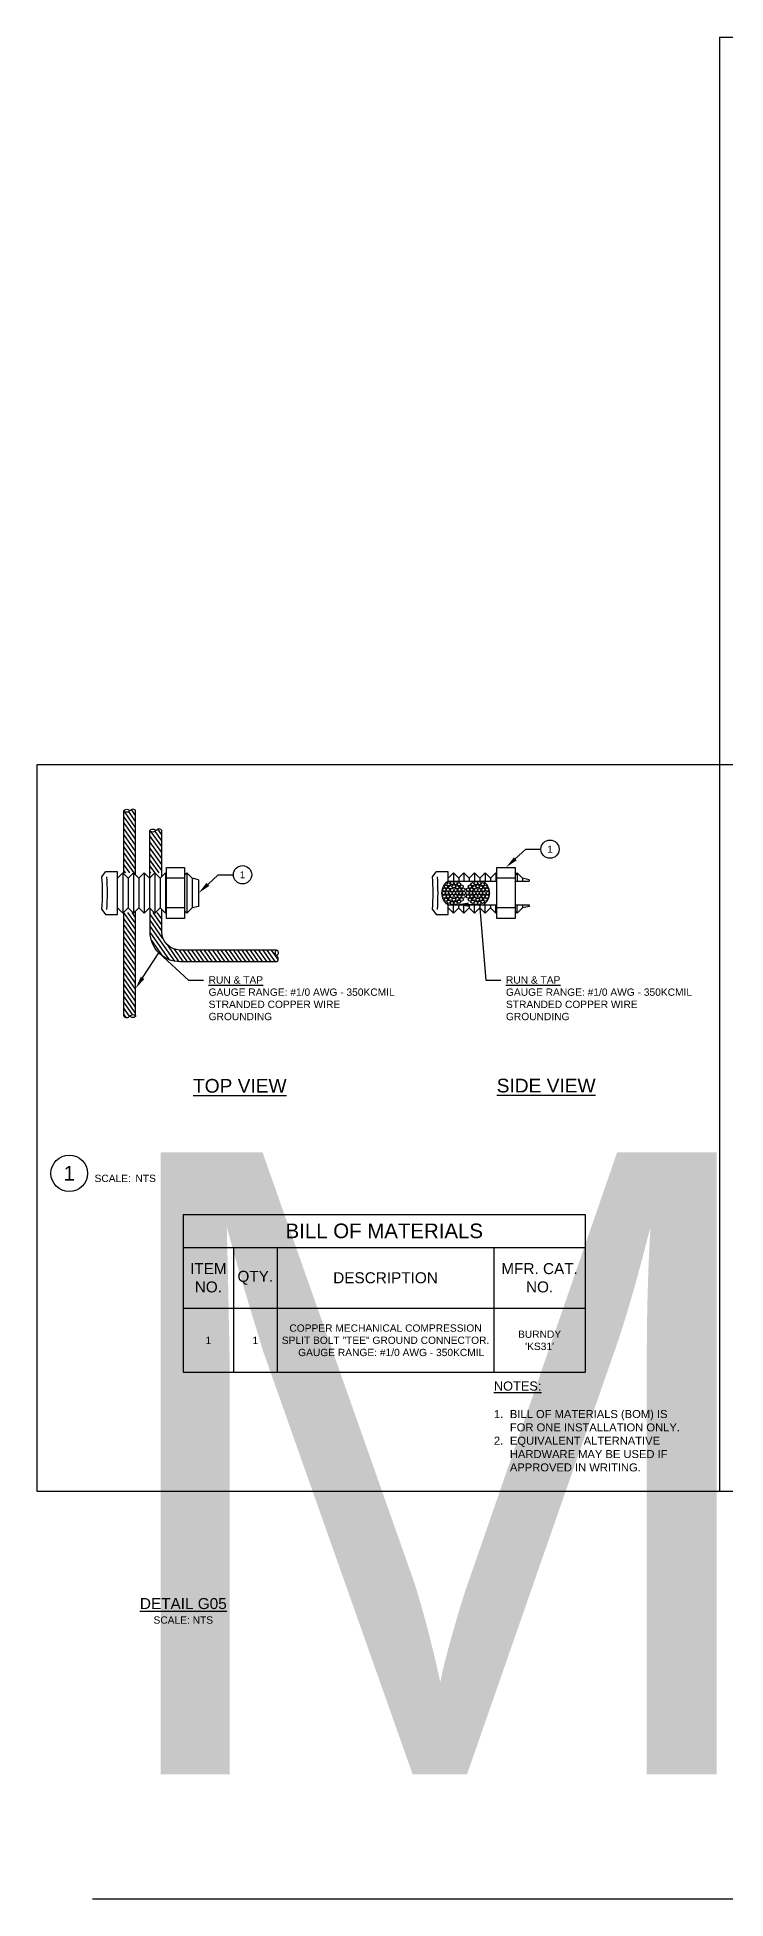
# Model space of a CAD drawing. Header units: feet. Extents: x -17 to 453, y -41 to 31.
# Drawn here: x 0.31 to 9.73, y 5.01 to 30.46 of the extents above; entities that cross this region are included whole.
import ezdxf
from ezdxf import colors
from ezdxf.entities.mleader import LeaderData, LeaderLine
from ezdxf.enums import TextEntityAlignment as Align
from ezdxf.math import Vec2, Vec3

# ---------------------------------------------------------------- set-up
doc = ezdxf.new("R2018")
doc.units = ezdxf.units.FT
doc.header["$MEASUREMENT"] = 0
doc.layers.add('E-DETL', color=1, linetype='Continuous')
doc.layers.add('G-ANNO-TEXT', color=1, linetype='Continuous')
doc.styles.add('NEI-A', font='arial.ttf')
doc.styles.get("Standard").update_dxf_attribs({"font": 'arial.ttf'})
pattern_1 = [(125, (-30.75412, -3.274304), (-0.03839775, -0.026886395), [])]
pattern_2 = [(125, (-30.75412, -3.524015), (-0.03839775, -0.026886395), [])]

# ---------------------------------------------------------------- blocks, each defined once
blk = doc.blocks.new('DETAIL_TITLE')
blk.add_circle((0.592, -0.513), 0.25)
at = {"style": 'NEI-A', "flags": 8}
blk.add_attdef('#', text='', height=0.2, dxfattribs=at).set_placement((0.592, -0.511), align=Align.MIDDLE_CENTER)
at = {"lineweight": 30, "style": '', "flags": 104}
blk.add_attdef('DETAIL_TITLE', text='', height=0.2, dxfattribs=at).set_placement((0.91, -0.525), align=Align.BOTTOM_LEFT)
at = {"style": 'NEI-A'}
for tag, p in [('SCALE:', (0.939, -0.738)), ('1"_=_', (1.547, -0.738))]:
    blk.add_attdef(tag, text='', height=0.1, dxfattribs=at).set_placement(p, align=Align.BOTTOM_LEFT)
blk = doc.blocks.new('*T66')
at = {"layer": 'G-ANNO-TEXT', "color": 0, "linetype": 'ByBlock', "lineweight": -2, "transparency": 16777216}
for p, q in [((0, 0), (5.5, 0)), ((0, 0), (0, -2.157)), ((5.5, 0), (5.5, -2.157)), ((0, -0.45), (5.5, -0.45)), ((0.686, -0.45), (0.686, -2.157)), ((1.284, -0.45), (1.284, -2.157)), ((4.25, -0.45), (4.25, -2.157)), ((0, -1.282), (5.5, -1.282)), ((0, -2.157), (5.5, -2.157))]:
    blk.add_line(p, q, dxfattribs=at)
at = {"layer": 'G-ANNO-TEXT', "color": 0, "transparency": 16777216, "attachment_point": 5, "style": 'NEI-A'}
for s, insert, char_height, width in [('BILL OF MATERIALS', (2.75, -0.225), 0.2, 5.38), ('ITEM\\PNO.', (0.343, -0.866), 0.15, 0.56612), ('MFR. CAT. NO.', (4.875, -0.866), 0.15, 1.13), ('QTY.', (0.985, -0.866), 0.15, 0.47791), ('DESCRIPTION', (2.767, -0.866), 0.15, 2.84597), ('\\A1;COPPER MECHANICAL COMPRESSION SPLIT BOLT "TEE" GROUND CONNECTOR.     GAUGE RANGE: #1/0 AWG - 350KCMIL', (2.767, -1.72), 0.1, 2.84597), ('1', (0.343, -1.72), 0.1, 0.56612), ('1', (0.985, -1.72), 0.1, 0.47791), ("BURNDY  \\P'KS31'", (4.875, -1.72), 0.1, 1.13)]:
    blk.add_mtext(s, dxfattribs=dict(at, insert=insert, char_height=char_height, width=width))
blk = doc.blocks.new('_TagCircle')
at = {"color": 0, "linetype": 'ByBlock', "lineweight": -2, "transparency": 16777216}
blk.add_circle((0, 0), 0.125, dxfattribs=at)
at = {"color": 0, "transparency": 16777216, "style": 'NEI-A'}
blk.add_attdef('TAGNUMBER', text='', height=0.09375, dxfattribs=at).set_placement((0, -0.046875), align=Align.CENTER)

msp = doc.modelspace()

# ---------------------------------------------------------------- hatches: boundary and pattern name
at = {"layer": 'E-DETL', "linetype": 'Continuous'}
h = msp.add_hatch(dxfattribs=at)
h.set_pattern_fill('ANSI31', color=3, scale=0.375, angle=80)
h.set_pattern_definition(pattern_1)
edge = h.paths.add_edge_path()
edge.add_spline(control_points=[(1.49646, 19.88488), (1.497, 19.875), (1.54231, 19.85535), (1.56503, 19.87524), (1.57646, 19.88524)], knot_values=[0.17888544, 0.17888544, 0.17888544, 0.17888544, 0.20097756, 0.22333824, 0.22333824, 0.22333824, 0.22333824], degree=3, periodic=0)
edge.add_spline(control_points=[(1.57646, 19.88524), (1.58789, 19.89524), (1.61075, 19.91524), (1.65646, 19.89524), (1.65646, 19.88524)], knot_values=[0.13416408, 0.13416408, 0.13416408, 0.13416408, 0.15652476, 0.17888544, 0.17888544, 0.17888544, 0.17888544], degree=3, periodic=0)
edge.add_line((1.65646, 19.88524), (1.65646, 19.03487))
edge.add_line((1.65646, 19.03487), (1.49646, 19.03487))
edge.add_line((1.49646, 19.03487), (1.49646, 19.88488))
h = msp.add_hatch(dxfattribs=at)
h.set_pattern_fill('ANSI31', color=3, scale=0.375, angle=80)
h.set_pattern_definition(pattern_1)
edge = h.paths.add_edge_path()
edge.add_line((1.85303, 19.03487), (2.01303, 19.03487))
edge.add_line((2.01303, 19.03487), (2.01303, 19.61477))
edge.add_spline(control_points=[(2.01303, 19.61477), (2.01303, 19.62477), (1.96731, 19.64477), (1.94445, 19.62477), (1.93302, 19.61477)], knot_values=[0.13416408, 0.13416408, 0.13416408, 0.13416408, 0.15652476, 0.17888544, 0.17888544, 0.17888544, 0.17888544], degree=3, periodic=0)
edge.add_spline(control_points=[(1.93302, 19.61477), (1.92159, 19.60477), (1.89887, 19.58489), (1.85357, 19.60453), (1.85303, 19.61441)], knot_values=[0.17888544, 0.17888544, 0.17888544, 0.17888544, 0.20124612, 0.22333824, 0.22333824, 0.22333824, 0.22333824], degree=3, periodic=0)
edge.add_line((1.85303, 19.612), (1.85303, 19.03487))
h = msp.add_hatch(dxfattribs=at)
h.set_pattern_fill('ANSI31', color=3, scale=0.375, angle=80)
h.set_pattern_definition(pattern_2)
edge = h.paths.add_edge_path()
edge.add_spline(control_points=[(1.49646, 17.07917), (1.49646, 17.06917), (1.54218, 17.04917), (1.56504, 17.06917), (1.57647, 17.07917)], knot_values=[0.13416408, 0.13416408, 0.13416408, 0.13416408, 0.15652476, 0.17888544, 0.17888544, 0.17888544, 0.17888544], degree=3, periodic=0)
edge.add_spline(control_points=[(1.57647, 17.07917), (1.5879, 17.08917), (1.61062, 17.10905), (1.65592, 17.08941), (1.65646, 17.07953)], knot_values=[0.17888544, 0.17888544, 0.17888544, 0.17888544, 0.20124612, 0.22333824, 0.22333824, 0.22333824, 0.22333824], degree=3, periodic=0)
edge.add_line((1.65646, 17.08195), (1.65646, 18.49635))
edge.add_line((1.65646, 18.49635), (1.49646, 18.49635))
edge.add_line((1.49646, 18.49635), (1.49646, 17.07917))
h = msp.add_hatch(dxfattribs=at)
h.set_pattern_fill('ANSI31', color=3, scale=0.375, angle=80)
h.set_pattern_definition(pattern_2)
edge = h.paths.add_edge_path()
edge.add_line((1.8548, 18.23207), (1.8548, 18.49635))
edge.add_line((1.8548, 18.49635), (2.01303, 18.49635))
edge.add_line((2.01303, 18.49635), (2.01303, 18.23207))
edge.add_arc((2.26303, 18.23207), 0.25, 540, 630)
edge.add_line((2.26303, 17.98207), (3.58513, 17.98207))
edge.add_line((3.58513, 17.98207), (3.58513, 17.98185))
edge.add_spline(control_points=[(3.58513, 17.98185), (3.57575, 17.97939), (3.55749, 17.93569), (3.5769, 17.91351), (3.5869, 17.90208)], knot_values=[0.17888544, 0.17888544, 0.17888544, 0.17888544, 0.19992184, 0.22228252, 0.22228252, 0.22228252, 0.22228252], degree=3, periodic=0)
edge.add_spline(control_points=[(3.5869, 17.90208), (3.5969, 17.89065), (3.6169, 17.86779), (3.5969, 17.82207), (3.5869, 17.82207)], knot_values=[0.13416408, 0.13416408, 0.13416408, 0.13416408, 0.15652476, 0.17888544, 0.17888544, 0.17888544, 0.17888544], degree=3, periodic=0)
edge.add_line((3.5869, 17.82207), (2.2648, 17.82207))
edge.add_arc((2.2648, 18.23207), 0.41, 180, 270, ccw=False)

# ---------------------------------------------------------------- linework, layer by layer
at = {"layer": 'Defpoints'}
msp.add_line((9.64337, 30.45974), (9.64337, 10.57905), dxfattribs=at)
for points in [[(9.64337, 30.45974), (18.97697, 30.45974)], [(37.64417, 10.57905), (0.30977, 10.57905), (0.30977, 20.51939)], [(0.30977, 20.51939), (37.64417, 20.51939)]]:
    msp.add_lwpolyline(points, dxfattribs=at)
at = {"layer": 'E-DETL', "color": 4, "linetype": 'Continuous'}
for p, q in [((1.40783, 18.46916), (1.40766, 19.05282)), ((1.48061, 19.03634), (1.48061, 18.48564)), ((1.55357, 18.96338), (1.55357, 18.5586)), ((1.62645, 19.03627), (1.62645, 18.48572)), ((1.69942, 18.9633), (1.69942, 18.55868)), ((1.7723, 19.03619), (1.7723, 18.4858)), ((1.84526, 18.96323), (1.84526, 18.55876)), ((1.91815, 19.03611), (1.91815, 18.48587)), ((1.99103, 18.9633), (1.99103, 18.55892)), ((2.06399, 19.03603), (2.06399, 18.48595)), ((2.32706, 18.96342), (2.07706, 18.96342)), ((2.35569, 19.03588), (2.35569, 18.48564)), ((2.51829, 18.94341), (2.42865, 18.96338)), ((2.42865, 18.96292), (2.42865, 18.5586)), ((2.51829, 18.57857), (2.42865, 18.5586)), ((2.32706, 18.55856), (2.07706, 18.55856))]:
    msp.add_line(p, q, dxfattribs=at)
at = {"layer": 'E-DETL', "color": 3, "linetype": 'Continuous'}
for p, q in [((5.93067, 18.92344), (5.93068, 19.05282)), ((5.93067, 18.92344), (6.60008, 18.92344)), ((6.00363, 19.03634), (6.00363, 18.92344)), ((6.07659, 18.96338), (6.07659, 18.92344)), ((6.14947, 19.03627), (6.14947, 18.92337)), ((6.22244, 18.9633), (6.22244, 18.92337)), ((6.29532, 19.03619), (6.29532, 18.92329)), ((6.36828, 18.96323), (6.36828, 18.92329)), ((6.44117, 19.03611), (6.44117, 18.92321)), ((6.51405, 18.9633), (6.51405, 18.92337)), ((6.58702, 19.03603), (6.58702, 18.92313)), ((6.85008, 18.96342), (6.60008, 18.96342)), ((6.85008, 18.92344), (7.04131, 18.92344)), ((6.87871, 19.03588), (6.87871, 18.92298)), ((7.04131, 18.94341), (6.95167, 18.96338)), ((6.95167, 18.96292), (6.95167, 18.92298)), ((5.93086, 18.46916), (5.93067, 18.59854)), ((5.93067, 18.59854), (6.60008, 18.59854)), ((6.00363, 18.48564), (6.00363, 18.59854)), ((6.07651, 18.59862), (6.07651, 18.55868)), ((6.14947, 18.48572), (6.14947, 18.59862)), ((6.22244, 18.59862), (6.22244, 18.55868)), ((6.29532, 18.4858), (6.29532, 18.5987)), ((6.36828, 18.5987), (6.36828, 18.55876)), ((6.44117, 18.48587), (6.44117, 18.59878)), ((6.51413, 18.59878), (6.51413, 18.55884)), ((6.58702, 18.48595), (6.58702, 18.59885)), ((6.85008, 18.59854), (7.04131, 18.59854)), ((6.87871, 18.48564), (6.87871, 18.59854)), ((6.95167, 18.59854), (6.95167, 18.5586)), ((7.04131, 18.57857), (6.95167, 18.5586)), ((6.85008, 18.55856), (6.60008, 18.55856))]:
    msp.add_line(p, q, dxfattribs=at)
for points in [[(1.49646, 19.02049), (1.49646, 19.88524)], [(1.65646, 19.00626), (1.65646, 19.88524)], [(1.85303, 18.97099), (1.85303, 19.61477)], [(2.01303, 18.98507), (2.01303, 19.61477)], [(5.71805, 18.98393), (5.76745, 19.05282)], [(5.93068, 19.05282), (5.76745, 19.05282)], [(6.07659, 18.96338), (6.00363, 19.03634), (5.93067, 18.96338)], [(6.22244, 18.9633), (6.14947, 19.03627), (6.07651, 18.9633)], [(6.36828, 18.96323), (6.29532, 19.03619), (6.22236, 18.96323)], [(6.51405, 18.9633), (6.44117, 19.03611), (6.36821, 18.96315)], [(6.60008, 19.02297), (6.58702, 19.03603), (6.51405, 18.96307)], [(6.80626, 18.96342), (6.80575, 18.96292)], [(6.95167, 18.96292), (6.87871, 19.03588), (6.85008, 19.00725)], [(7.04131, 18.94341), (7.04131, 18.92344)], [(7.04131, 18.59854), (7.04131, 18.57857)], [(1.49646, 17.07917), (1.49646, 18.5015)], [(1.65646, 17.07917), (1.65646, 18.51573)], [(5.71805, 18.53806), (5.76745, 18.46916)], [(5.76745, 18.46916), (5.93086, 18.46916)], [(6.07659, 18.5586), (6.00363, 18.48564), (5.93067, 18.5586)], [(6.22244, 18.55868), (6.14947, 18.48572), (6.07651, 18.55868)], [(6.36828, 18.55876), (6.29532, 18.4858), (6.22236, 18.55876)], [(6.51413, 18.55884), (6.44117, 18.48587), (6.36821, 18.55884)], [(6.60008, 18.49902), (6.58702, 18.48595), (6.51405, 18.55892)], [(6.65998, 18.55892), (6.65963, 18.55856)], [(6.80579, 18.55856), (6.80575, 18.5586)], [(6.95167, 18.5586), (6.87871, 18.48564), (6.85008, 18.51427)]]:
    msp.add_lwpolyline(points, dxfattribs=at)
at = {"layer": 'E-DETL', "color": 4, "linetype": 'Continuous'}
msp.add_lwpolyline([(2.32706, 18.41099), (2.07706, 18.41099), (2.07706, 19.11099), (2.32706, 19.11099)], close=True, dxfattribs=at)
at = {"layer": 'E-DETL', "color": 3, "linetype": 'Continuous'}
msp.add_lwpolyline([(6.85008, 18.41099), (6.60008, 18.41099), (6.60008, 19.11099), (6.85008, 19.11099)], close=True, dxfattribs=at)
at = {"layer": 'E-DETL', "color": 4, "linetype": 'Continuous'}
for points in [[(1.19503, 18.98393), (1.24443, 19.05282)], [(1.40766, 19.05282), (1.24443, 19.05282)], [(1.55357, 18.96338), (1.48061, 19.03634), (1.40764, 18.96338)], [(1.69942, 18.9633), (1.62645, 19.03627), (1.55349, 18.9633)], [(1.84526, 18.96323), (1.7723, 19.03619), (1.69934, 18.96323)], [(1.99103, 18.9633), (1.91815, 19.03611), (1.84518, 18.96315)], [(2.07706, 19.02297), (2.06399, 19.03603), (1.99103, 18.96307)], [(2.28323, 18.96342), (2.28273, 18.96292)], [(2.42865, 18.96292), (2.35569, 19.03588), (2.32706, 19.00725)], [(2.51829, 18.94341), (2.51829, 18.57857)], [(1.19503, 18.53806), (1.24443, 18.46916)], [(1.24443, 18.46916), (1.40783, 18.46916)], [(1.55357, 18.5586), (1.48061, 18.48564), (1.40764, 18.5586)], [(1.69942, 18.55868), (1.62645, 18.48572), (1.55349, 18.55868)], [(1.84526, 18.55876), (1.7723, 18.4858), (1.69934, 18.55876)], [(1.99111, 18.55884), (1.91815, 18.48587), (1.84518, 18.55884)], [(2.07706, 18.49902), (2.06399, 18.48595), (1.99103, 18.55892)], [(2.13696, 18.55892), (2.1366, 18.55856)], [(2.28277, 18.55856), (2.28273, 18.5586)], [(2.42865, 18.5586), (2.35569, 18.48564), (2.32706, 18.51427)]]:
    msp.add_lwpolyline(points, dxfattribs=at)
for points in [[(1.19503, 18.53806, 0.0392365), (1.19503, 18.98393, 0.0392365)], [(1.26252, 18.53806, 0.0392365), (1.26252, 18.98393, 0.0392365)]]:
    msp.add_lwpolyline(points, format="xyb", dxfattribs=at)
at = {"layer": 'E-DETL', "color": 3, "linetype": 'Continuous'}
for points in [[(5.71805, 18.53806, 0.0392365), (5.71805, 18.98393, 0.0392365)], [(5.78554, 18.53806, 0.0392365), (5.78554, 18.98393, 0.0392365)], [(5.93067, 18.59854, -0.50745605), (5.93067, 18.92344)], [(6.41559, 18.59854, 0.50745605), (6.41559, 18.92344)], [(3.5869, 17.82207), (2.2648, 17.82207, -0.41421356), (1.8548, 18.23207), (1.8548, 18.54922)], [(3.58513, 17.98207), (2.26303, 17.98207, -0.41421356), (2.01303, 18.23207), (2.01303, 18.53692)]]:
    msp.add_lwpolyline(points, format="xyb", dxfattribs=at)
at = {"layer": 'E-DETL', "color": 4, "linetype": 'Continuous'}
for centre in [(5.88095, 18.80814), (5.90498, 18.84977), (5.94166, 18.88053), (5.96467, 18.84069), (5.98664, 18.89692), (6.01068, 18.85302), (6.03471, 18.89692), (6.05669, 18.84069), (6.0797, 18.88053), (6.11637, 18.84977), (6.14041, 18.80814), (6.20585, 18.80814), (6.22988, 18.84977), (6.26656, 18.88053), (6.28957, 18.84069), (6.31154, 18.89692), (6.33558, 18.85302), (6.35961, 18.89692), (6.38159, 18.84069), (6.4046, 18.88053), (6.44127, 18.84977), (6.46531, 18.80814), (5.87265, 18.76099), (5.88095, 18.71384), (5.90499, 18.67221), (5.91866, 18.76099), (5.93099, 18.807), (5.93099, 18.71498), (5.94166, 18.64145), (5.96467, 18.76099), (5.96467, 18.6813), (5.98665, 18.62507), (5.98767, 18.80084), (5.98767, 18.72115), (6.01068, 18.76099), (6.01068, 18.66897), (6.03368, 18.80084), (6.03368, 18.72115), (6.03472, 18.62507), (6.05669, 18.76099), (6.05669, 18.6813), (6.0797, 18.64145), (6.09037, 18.807), (6.09037, 18.71498), (6.1027, 18.76099), (6.11638, 18.67222), (6.14041, 18.71385), (6.14871, 18.76099), (6.19755, 18.76099), (6.20585, 18.71384), (6.22989, 18.67221), (6.24356, 18.76099), (6.25589, 18.807), (6.25589, 18.71498), (6.26656, 18.64145), (6.28957, 18.76099), (6.28957, 18.6813), (6.31155, 18.62507), (6.31257, 18.80084), (6.31257, 18.72115), (6.33558, 18.76099), (6.33558, 18.66897), (6.35858, 18.80084), (6.35858, 18.72115), (6.35962, 18.62507), (6.38159, 18.76099), (6.38159, 18.6813), (6.4046, 18.64145), (6.41527, 18.807), (6.41527, 18.71498), (6.4276, 18.76099), (6.44128, 18.67222), (6.46531, 18.71385), (6.47361, 18.76099)]:
    msp.add_circle(centre, 0.02301, dxfattribs=at)
at = {"layer": 'E-DETL', "color": 3, "linetype": 'Continuous'}
for points in [[(1.65646, 19.88524), (1.65646, 19.89524), (1.61075, 19.91524), (1.58789, 19.89524), (1.57646, 19.88524), (1.56503, 19.87524), (1.54217, 19.85523), (1.47359, 19.88524), (1.54217, 19.91524), (1.56503, 19.89524), (1.57646, 19.88524)], [(2.01303, 19.61477), (2.01303, 19.62477), (1.96731, 19.64477), (1.94445, 19.62477), (1.93302, 19.61477), (1.92159, 19.60477), (1.89874, 19.58477), (1.83016, 19.61477), (1.89874, 19.64477), (1.92159, 19.62477), (1.93302, 19.61477)], [(3.5869, 17.82207), (3.5969, 17.82207), (3.6169, 17.86779), (3.5969, 17.89065), (3.5869, 17.90208), (3.5769, 17.91351), (3.5569, 17.93636), (3.5869, 18.00494), (3.6169, 17.93637), (3.5969, 17.91351), (3.5869, 17.90208)], [(1.49646, 17.07917), (1.49646, 17.06917), (1.54218, 17.04917), (1.56504, 17.06917), (1.57647, 17.07917), (1.5879, 17.08917), (1.61076, 17.10917), (1.67933, 17.07917), (1.61076, 17.04917), (1.5879, 17.06917), (1.57647, 17.07917)]]:
    msp.add_open_spline(points, degree=3, knots=[0.134164079, 0.134164079, 0.134164079, 0.134164079, 0.156524758, 0.178885438, 0.178885438, 0.178885438, 0.201246118, 0.223606798, 0.245967478, 0.268327988, 0.268327988, 0.268327988, 0.268327988], dxfattribs=at)

# ---------------------------------------------------------------- block references
msp.add_blockref('*T66', (2.30895, 14.36653))
at = {"layer": 'G-ANNO-TEXT'}
ref = msp.add_blockref('DETAIL_TITLE', (0.15596, 15.44212), dxfattribs=at)
ref.add_attrib('#', '1', dxfattribs={"layer": '0', "height": 0.2, "style": 'NEI-A'}).set_placement((0.74816, 14.93122), align=Align.MIDDLE_CENTER)
lines = msp.add_mtext('{\\LMECHANICAL COMPRESSION SPLIT BOLT "TEE" CONNECTION}', dxfattribs={"layer": '0', "insert": (1.06586, 15.21699), "char_height": 8.503693, "attachment_point": 1})
ref.add_attrib('DETAIL_TITLE', '', (1.06586, 15.21699)).embed_mtext(lines)
ref.add_attrib('SCALE:', 'SCALE:', dxfattribs={"layer": '0', "height": 0.1, "style": 'NEI-A'}).set_placement((1.09461, 14.91047), align=Align.TOP_LEFT)
ref.add_attrib('1"_=_', 'NTS', dxfattribs={"layer": '0', "height": 0.1, "style": 'NEI-A'}).set_placement((1.65434, 14.91047), align=Align.TOP_LEFT)

# ---------------------------------------------------------------- texts
at = {"layer": 'G-ANNO-TEXT', "style": 'NEI-A'}
for s, width, gutter_width, insert, char_height, attachment_point in [('{\\LTOP VIEW}', 1.6432034, 0.54688, (3.08205, 16.02933), 0.1875, 8), ('{\\LSIDE VIEW}', 1.6432034, 0.54688, (7.27339, 16.03231), 0.1875, 8), ('{\\H1.1429x;\\LNOTES:}\\P\\P\\pxi-2,l2,t2;1.^IBILL OF MATERIALS (BOM) IS FOR ONE INSTALLATION ONLY.\\P2.^IEQUIVALENT ALTERNATIVE HARDWARE MAY BE USED IF APPROVED IN WRITING.', 2.6753134, 0.9375, (6.55895, 12.0842), 0.109375, 1), ('{\\H0.6x;\\LDETAIL G05\\l\\P\\H0.66667x;SCALE: NTS}', 2.1770987, 0.54688, (2.30895, 8.94718), 0.25, 5)]:
    msp.add_mtext_dynamic_manual_height_columns(s, width=width, gutter_width=gutter_width, heights=[0], dxfattribs=dict(at, insert=insert, char_height=char_height, attachment_point=attachment_point))

# ---------------------------------------------------------------- leaders
at = {"layer": 'G-ANNO-TEXT'}
ml = msp.add_multileader_block('Standard', dxfattribs=at)
ml.set_content('_TagCircle', color=256)
ml.set_attribute('TAGNUMBER', '1', width=0)
ml.set_leader_properties()
ml.build(insert=Vec2(0, 0))
ml.multileader.update_dxf_attribs({"dogleg_length": 0.20776, "arrow_head_size": 0.17313})
ctx = ml.context
ctx.base_point, ctx.char_height, ctx.arrow_head_size, ctx.landing_gap_size, ctx.plane_origin = Vec3(7.20113, 19.36052), 0.1, 0.17313, 0.0625, Vec3(7.84001, 17.81929)
notes = []
notes.append((ctx, [(0, (1, 1, 0), (6.99337, 19.36052), (1, 0), 0.20776, [(0, [(6.72508, 19.11099)], 0, [])])]))
ctx.block.insert = Vec3(7.32613, 19.36052)
ml = msp.add_multileader_block('Standard', dxfattribs=at)
ml.set_content('_TagCircle', color=256)
ml.set_attribute('TAGNUMBER', '1', width=0)
ml.set_leader_properties()
ml.build(insert=Vec2(0, 0))
ml.multileader.update_dxf_attribs({"dogleg_length": 0.20776, "arrow_head_size": 0.17313})
ctx = ml.context
ctx.base_point, ctx.char_height, ctx.arrow_head_size, ctx.landing_gap_size, ctx.plane_origin = Vec3(2.99433, 19.01052), 0.1, 0.17313, 0.0625, Vec3(3.63322, 17.46929)
notes.append((ctx, [(0, (1, 1, 0), (2.78657, 19.01052), (1, 0), 0.20776, [(0, [(2.51829, 18.76099)], 0, [])])]))
ctx.block.insert = Vec3(3.11933, 19.01052)
for ctx, leaders in notes:
    for number, flags, end, landing, length, lines in leaders:
        leader = LeaderData()
        leader.index, (leader.has_last_leader_line, leader.has_dogleg_vector, leader.attachment_direction) = number, flags
        leader.last_leader_point, leader.dogleg_vector, leader.dogleg_length = Vec3(end), Vec3(landing), length
        for number, points, colour, breaks in lines:
            line = LeaderLine()
            line.index, line.vertices, line.color, line.breaks = number, Vec3.list(points), colors.encode_raw_color(colour), breaks
            leader.lines.append(line)
        ctx.leaders.append(leader)

# ---------------------------------------------------------------- next in the draw order: leaders
ml = msp.add_multileader_mtext('Standard', dxfattribs=at)
ml.set_content('{\\LRUN & TAP}\\P{\\A1;GAUGE RANGE: #1/0 AWG - 350KCMIL} STRANDED COPPER WIRE GROUNDING', color=256, style='NEI-A')
ml.set_leader_properties()
ml.build(insert=Vec2(0, 0))
ml.multileader.update_dxf_attribs({"dogleg_length": 0.20776, "arrow_head_size": 0.17313})
ctx = ml.context
ctx.base_point, ctx.char_height, ctx.arrow_head_size, ctx.landing_gap_size, ctx.plane_origin = Vec3(6.65449, 17.57207), 0.1, 0.17313, 0.06925, Vec3(5.98377, 17.57207)
notes = []
notes.append((ctx, [(0, (1, 1, 0), (6.44673, 17.57207), (1, 0), 0.20776, [(1, [(6.03873, 18.60242), (6.36363, 18.60242)], 0, [])])]))
ctx.mtext.insert, ctx.mtext.width, ctx.mtext.line_spacing_style, ctx.mtext.flow_direction = Vec3(6.72374, 17.62292), 2.6677604, 2, 5
ctx.mtext.has_bg_fill, ctx.mtext.bg_color, ctx.mtext.bg_scale_factor, ctx.mtext.bg_transparency, ctx.mtext.use_window_bg_color = 1, -1073741824, 1.5, 0, 1
ml = msp.add_multileader_mtext('Standard', dxfattribs=at)
ml.set_content('{\\LRUN & TAP}\\P{\\A1;GAUGE RANGE: #1/0 AWG - 350KCMIL} STRANDED COPPER WIRE GROUNDING', color=256, style='NEI-A')
ml.set_leader_properties()
ml.build(insert=Vec2(0, 0))
ml.multileader.update_dxf_attribs({"dogleg_length": 0.20776, "arrow_head_size": 0.17313})
ctx = ml.context
ctx.base_point, ctx.char_height, ctx.arrow_head_size, ctx.landing_gap_size, ctx.plane_origin = Vec3(2.58595, 17.57207), 0.1, 0.17313, 0.06925, Vec3(2.3782, 17.57207)
notes.append((ctx, [(0, (1, 1, 0), (2.3782, 17.57207), (1, 0), 0.20776, [(1, [(1.65646, 17.45631), (1.97489, 17.94216)], 0, [])])]))
ctx.mtext.insert, ctx.mtext.width, ctx.mtext.line_spacing_style, ctx.mtext.flow_direction = Vec3(2.6552, 17.62292), 2.6677604, 2, 5
ctx.mtext.has_bg_fill, ctx.mtext.bg_color, ctx.mtext.bg_scale_factor, ctx.mtext.bg_transparency, ctx.mtext.use_window_bg_color = 1, -1073741824, 1.5, 0, 1
for ctx, leaders in notes:
    for number, flags, end, landing, length, lines in leaders:
        leader = LeaderData()
        leader.index, (leader.has_last_leader_line, leader.has_dogleg_vector, leader.attachment_direction) = number, flags
        leader.last_leader_point, leader.dogleg_vector, leader.dogleg_length = Vec3(end), Vec3(landing), length
        for number, points, colour, breaks in lines:
            line = LeaderLine()
            line.index, line.vertices, line.color, line.breaks = number, Vec3.list(points), colors.encode_raw_color(colour), breaks
            leader.lines.append(line)
        ctx.leaders.append(leader)

doc.saveas('drawing.dxf')
